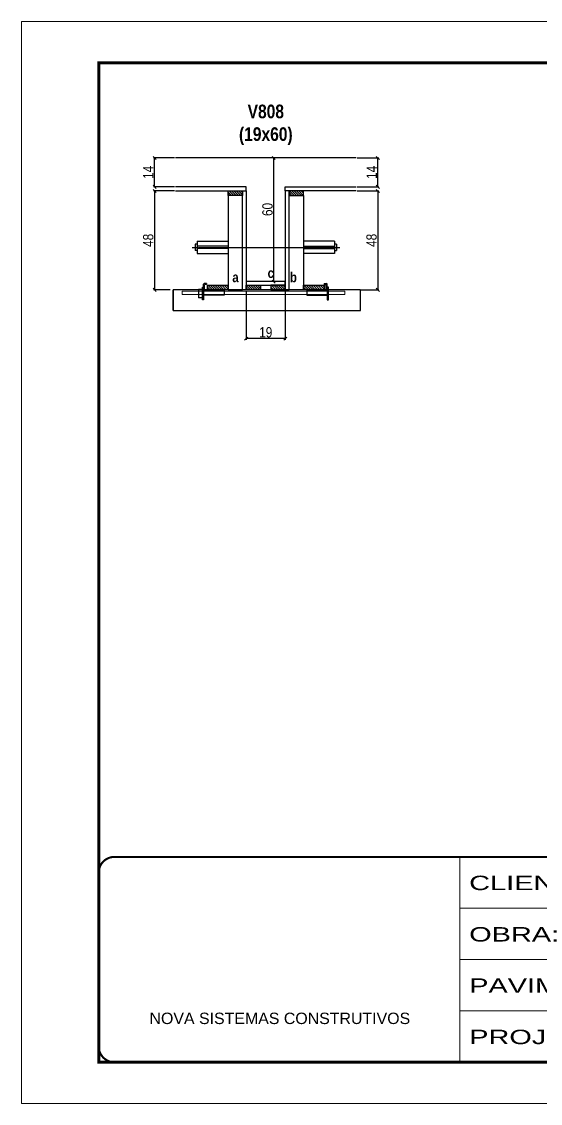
# Model space of a CAD drawing. Extents: x 3309 to 9590, y -2522 to 14608.
# Drawn here: x 8078 to 8582, y 11261 to 12311 of the extents above; entities that cross this region are included whole.
import ezdxf

# ---------------------------------------------------------------- set-up
doc = ezdxf.new("R2010")
doc.units = 0
for name, pattern in [('CONTINUO', [0]), ('DASHED', [0.75, 0.5, -0.25]), ('HIDDEN', [0.375, 0.25, -0.125])]:
    doc.linetypes.add(name, pattern=pattern)
for name, color, linetype in [('barrote', 251, 'Continuous'), ('COTA', 241, 'Continuous'), ('detalhes', 4, 'Continuous'), ('NOMENCLATURA', 7, 'Continuous'), ('Painéis', 200, 'Continuous'), ('presilha', 1, 'Continuous'), ('SARR_2.2x10', 60, 'Continuous'), ('SARR_2.2x7', 40, 'Continuous'), ('SARR_3.5x7', 81, 'Continuous'), ('TENSOR', 3, 'Continuous')]:
    doc.layers.add(name, color=color, linetype=linetype)
for name, color, linetype, lineweight in [('CONCRETO', 251, 'Continuous', 25), ('Folhas', 255, 'Continuous', 9), ('SARRAFO DE PRESSAO', 251, 'DASHED', 9), ('SCO-___-LAJ', 2, 'Continuous', 0)]:
    doc.layers.add(name, color=color, linetype=linetype, lineweight=lineweight)
doc.styles.add('ARIAL', font='arial.ttf')
doc.styles.add('COTA TECNICA 2X', font='techl___.ttf', dxfattribs={"height": 10})
doc.styles.add('TECNICA', font='techb___.ttf', dxfattribs={"height": 10})
doc.styles.add('Tecnologia', font='')
doc.styles.get('Tecnologia').set_extended_font_data('Forgotten Futurist')
doc.dimstyles.new('SECAO', dxfattribs={"dimscale": 0.333333, "dimtxt": 5, "dimasz": 9, "dimexe": 3, "dimexo": 3, "dimgap": 3, "dimtad": 1, "dimdec": 1, "dimlfac": 0.5, "dimzin": 12, "dimdsep": 46, "dimtxsty": 'COTA TECNICA 2X', "dimblk1": 'OBLIQUE', "dimblk2": 'OBLIQUE', "dimsah": 1, "dimcen": 0.9, "dimclrd": 4, "dimclre": 4, "dimclrt": 240, "dimadec": 1, "dimazin": 3, "dimtfac": 1, "dimtdec": 1, "dimtmove": 0, "dimatfit": 3, "dimfxl": 1, "dimtolj": 1, "dimtzin": 12, "dimarcsym": 0})
pattern_1 = [(135, (41531.551, -111461.7255), (-1.122532015, -1.122532015), [])]

# ---------------------------------------------------------------- blocks, each defined once
blk = doc.blocks.new('9999999999')
at = {"color": 30, "linetype": 'CONTINUO'}
for p, q in [((98564.6, 34230.2), (98564.6, 34429.4)), ((98564.6, 34379.6), (99584, 34379.6)), ((98564.6, 34329.8), (99488, 34329.8)), ((98564.6, 34280), (99488, 34280))]:
    blk.add_line(p, q, dxfattribs=at)
at = {"color": 30, "linetype": 'CONTINUO', "const_width": 2}
blk.add_lwpolyline([(99584, 34230.2), (99584, 34414.4, 0.414214), (99569, 34429.4), (98229, 34429.4, 0.414214), (98214, 34414.4), (98214, 34245.2, 0.414214), (98229, 34230.2), (99584, 34230.2)], format="xyb", dxfattribs=at)
at = {"layer": 'Folhas'}
blk.add_lwpolyline([(98139, 34190.2), (99624, 34190.2), (99624, 35240.2), (98139, 35240.2)], close=True, dxfattribs=at)
at = {"layer": 'Folhas', "color": 30, "const_width": 3}
blk.add_lwpolyline([(98214, 34230.2), (99584, 34230.2), (99584, 35200.2), (98214, 35200.2)], close=True, dxfattribs=at)
at = {"color": 7, "linetype": 'Continuous', "ltscale": 5, "style": 'ARIAL'}
blk.add_text('NOVA SISTEMAS CONSTRUTIVOS', height=11.059, dxfattribs=at).set_placement((98263.2, 34267.2))
at = {"layer": 'Folhas', "color": 7, "style": 'Tecnologia', "width": 1.5}
for s, p in [('CLIENTE:', (98573.7, 34397.2)), ('OBRA:', (98573.7, 34347.3)), ('PAVIMENTO:', (98573.7, 34297.5)), ('PROJETO:', (98573.7, 34247.7))]:
    blk.add_text(s, height=14, dxfattribs=at).set_placement(p)
blk = doc.blocks.new('_Oblique')
at = {"color": 0, "linetype": 'ByBlock', "lineweight": -2}
blk.add_line((-0.5, -0.5), (0.5, 0.5), dxfattribs=at)
blk = doc.blocks.new('*D1653')
at = {"layer": 'COTA', "color": 4, "lineweight": -2, "transparency": 16777216}
for p, q in [((8296, 12049.4), (8296, 12002)), ((8334, 12049.4), (8334, 12002)), ((8334, 12003), (8296, 12003))]:
    blk.add_line(p, q, dxfattribs=at)
at = {"layer": 'Defpoints', "color": 0, "transparency": 16777216}
for p in [(8296, 12050.4), (8334, 12050.4), (8296, 12003)]:
    blk.add_point(p, dxfattribs=at)
at = {"layer": 'COTA', "color": 4, "lineweight": -2, "transparency": 16777216, "xscale": 3, "yscale": 3, "zscale": 3, "rotation": 180}
blk.add_blockref('_Oblique', (8296, 12003), dxfattribs=at)
at = {"layer": 'COTA', "color": 4, "lineweight": -2, "transparency": 16777216, "xscale": 3, "yscale": 3, "zscale": 3}
blk.add_blockref('_Oblique', (8334, 12003), dxfattribs=at)
at = {"layer": 'COTA', "color": 240, "transparency": 16777216, "insert": (8315, 12009.1), "char_height": 10, "attachment_point": 5, "style": 'COTA TECNICA 2X'}
blk.add_mtext('\\A1;19', dxfattribs=at)
blk = doc.blocks.new('PRESILHA METÁLICA 1')
at = {"layer": 'presilha'}
for p, q in [((7.5, 10.6), (7.5, 19.9)), ((12, 21), (8.6, 21)), ((9, 11.6), (9, 18.9)), ((12, 19.5), (9.6, 19.5)), ((12, 21), (12, 19.5)), ((0, 13), (6, 13)), ((0, 13), (0, 0)), ((6, 0), (0, 0)), ((6, 15.5), (7.5, 15.5)), ((6, -2.5), (6, 15.5)), ((6, 13), (6, 0)), ((7.5, 15.5), (7.5, -2.5)), ((37.5, 4.1), (7.5, 4.1)), ((37.5, 11), (9.6, 11)), ((37.5, 11), (37.5, 4.1)), ((7.5, -2.5), (6, -2.5))]:
    blk.add_line(p, q, dxfattribs=at)
for centre, radius, start, end in [((8.6, 19.9), 1.14, 90, 180), ((9.6, 18.9), 0.57, 90, 180), ((9.6, 11.6), 0.57, 180, 270)]:
    blk.add_arc(centre, radius, start, end, dxfattribs=at)
blk = doc.blocks.new('PRESILHA METÁLICA 2')
at = {"layer": 'presilha'}
for p, q in [((-5.2, 23.5), (-5.2, 22)), ((-5.2, 23.5), (-1.9, 23.5)), ((-5.2, 22), (-2.8, 22)), ((-2.2, 14.1), (-2.2, 21.4)), ((0.8, 18), (-0.8, 18)), ((-0.8, 18), (-0.8, 0)), ((-0.8, 14.6), (-0.8, 22.4)), ((0.8, 0), (0.8, 18)), ((-30.8, 13.5), (-30.8, 6.6)), ((-30.8, 13.5), (-2.8, 13.5)), ((-30.8, 6.6), (-0.8, 6.6)), ((-0.8, 0), (0.8, 0))]:
    blk.add_line(p, q, dxfattribs=at)
for centre, radius, start, end in [((-2.8, 21.4), 0.57, 0, 90), ((-1.9, 22.4), 1.14, 0, 90), ((-2.8, 14.1), 0.57, 270, 0)]:
    blk.add_arc(centre, radius, start, end, dxfattribs=at)
blk = doc.blocks.new('*D1654')
at = {"layer": 'COTA', "color": 4, "lineweight": -2, "transparency": 16777216}
for p, q in [((8226.3, 12146.4), (8206, 12146.4)), ((8207, 12146.4), (8207, 12050.4)), ((8222.2, 12050.4), (8206, 12050.4))]:
    blk.add_line(p, q, dxfattribs=at)
at = {"layer": 'Defpoints', "color": 0, "transparency": 16777216}
for p in [(8227.3, 12146.4), (8207, 12050.4), (8223.2, 12050.4)]:
    blk.add_point(p, dxfattribs=at)
at = {"layer": 'COTA', "color": 4, "lineweight": -2, "transparency": 16777216, "xscale": 3, "yscale": 3, "zscale": 3}
for p, rotation in [((8207, 12146.4), 90), ((8207, 12050.4), 270)]:
    blk.add_blockref('_Oblique', p, dxfattribs=dict(at, rotation=rotation))
at = {"layer": 'COTA', "color": 240, "transparency": 16777216, "insert": (8200.9, 12098.4), "char_height": 10, "attachment_point": 5, "rotation": 90, "style": 'COTA TECNICA 2X'}
blk.add_mtext('\\A1;48', dxfattribs=at)
blk = doc.blocks.new('*D1655')
at = {"layer": 'COTA', "color": 4, "lineweight": -2, "transparency": 16777216}
for p, q in [((8403.7, 12146.4), (8424.9, 12146.4)), ((8423.9, 12146.4), (8423.9, 12050.4)), ((8407.8, 12050.4), (8424.9, 12050.4))]:
    blk.add_line(p, q, dxfattribs=at)
at = {"layer": 'Defpoints', "color": 0, "transparency": 16777216}
for p in [(8402.7, 12146.4), (8406.8, 12050.4), (8423.9, 12050.4)]:
    blk.add_point(p, dxfattribs=at)
at = {"layer": 'COTA', "color": 4, "lineweight": -2, "transparency": 16777216, "xscale": 3, "yscale": 3, "zscale": 3}
for p, rotation in [((8423.9, 12146.4), 90), ((8423.9, 12050.4), 270)]:
    blk.add_blockref('_Oblique', p, dxfattribs=dict(at, rotation=rotation))
at = {"layer": 'COTA', "color": 240, "transparency": 16777216, "insert": (8417.8, 12098.4), "char_height": 10, "attachment_point": 5, "rotation": 90, "style": 'COTA TECNICA 2X'}
blk.add_mtext('\\A1;48', dxfattribs=at)
blk = doc.blocks.new('*D1656')
at = {"layer": 'COTA', "color": 4, "lineweight": -2, "transparency": 16777216}
for p, q in [((8333, 12178.4), (8321.8, 12178.4)), ((8322.8, 12058.4), (8322.8, 12178.4)), ((8333, 12058.4), (8321.8, 12058.4))]:
    blk.add_line(p, q, dxfattribs=at)
at = {"layer": 'Defpoints', "color": 0, "transparency": 16777216}
for p in [(8322.8, 12178.4), (8334, 12178.4), (8334, 12058.4)]:
    blk.add_point(p, dxfattribs=at)
at = {"layer": 'COTA', "color": 4, "lineweight": -2, "transparency": 16777216, "xscale": 3, "yscale": 3, "zscale": 3}
for p, rotation in [((8322.8, 12178.4), 90), ((8322.8, 12058.4), 270)]:
    blk.add_blockref('_Oblique', p, dxfattribs=dict(at, rotation=rotation))
at = {"layer": 'COTA', "color": 240, "transparency": 16777216, "insert": (8316.7, 12128.4), "char_height": 10, "attachment_point": 5, "rotation": 90, "style": 'COTA TECNICA 2X'}
blk.add_mtext('\\A1;60', dxfattribs=at)
blk = doc.blocks.new('*D1657')
at = {"layer": 'COTA', "color": 4, "lineweight": -2, "transparency": 16777216}
for p, q in [((8403.7, 12178.4), (8424.9, 12178.4)), ((8423.9, 12150.4), (8423.9, 12178.4)), ((8403.7, 12150.4), (8424.9, 12150.4))]:
    blk.add_line(p, q, dxfattribs=at)
at = {"layer": 'Defpoints', "color": 0, "transparency": 16777216}
for p in [(8402.7, 12178.4), (8423.9, 12178.4), (8402.7, 12150.4)]:
    blk.add_point(p, dxfattribs=at)
at = {"layer": 'COTA', "color": 4, "lineweight": -2, "transparency": 16777216, "xscale": 3, "yscale": 3, "zscale": 3}
for p, rotation in [((8423.9, 12178.4), 90), ((8423.9, 12150.4), 270)]:
    blk.add_blockref('_Oblique', p, dxfattribs=dict(at, rotation=rotation))
at = {"layer": 'COTA', "color": 240, "transparency": 16777216, "insert": (8417.9, 12164.4), "char_height": 10, "attachment_point": 5, "rotation": 90, "style": 'COTA TECNICA 2X'}
blk.add_mtext('\\A1;14', dxfattribs=at)
blk = doc.blocks.new('*D1658')
at = {"layer": 'COTA', "color": 4, "lineweight": -2, "transparency": 16777216}
for p, q in [((8226.3, 12178.4), (8206, 12178.4)), ((8207, 12150.4), (8207, 12178.4)), ((8226.3, 12150.4), (8206, 12150.4))]:
    blk.add_line(p, q, dxfattribs=at)
at = {"layer": 'Defpoints', "color": 0, "transparency": 16777216}
for p in [(8207, 12178.4), (8227.3, 12178.4), (8227.3, 12150.4)]:
    blk.add_point(p, dxfattribs=at)
at = {"layer": 'COTA', "color": 4, "lineweight": -2, "transparency": 16777216, "xscale": 3, "yscale": 3, "zscale": 3}
for p, rotation in [((8207, 12178.4), 90), ((8207, 12150.4), 270)]:
    blk.add_blockref('_Oblique', p, dxfattribs=dict(at, rotation=rotation))
at = {"layer": 'COTA', "color": 240, "transparency": 16777216, "insert": (8200.9, 12164.4), "char_height": 10, "attachment_point": 5, "rotation": 90, "style": 'COTA TECNICA 2X'}
blk.add_mtext('\\A1;14', dxfattribs=at)

msp = doc.modelspace()

# ---------------------------------------------------------------- hatches: boundary and pattern name
at = {"layer": 'SARR_2.2x10'}
h = msp.add_hatch(dxfattribs=at)
h.set_pattern_fill('ANSI31', color=256, scale=0.5, angle=90)
h.set_pattern_definition([(135, (41451.951, -111461.7255), (-1.122532015, -1.122532015), [])])
h.paths.add_polyline_path([(8258.41, 12054.84), (8258.41, 12050.44), (8278.41, 12050.44), (8278.41, 12054.84)])
h = msp.add_hatch(dxfattribs=at)
h.set_pattern_fill('ANSI31', color=256, scale=0.5, angle=90)
h.set_pattern_definition([(135, (41545.151, -111461.7255), (-1.122532015, -1.122532015), [])])
h.paths.add_polyline_path([(8351.61, 12054.84), (8351.61, 12050.44), (8371.61, 12050.44), (8371.61, 12054.84)])
at = {"layer": 'SARR_2.2x7'}
h = msp.add_hatch(dxfattribs=at)
h.set_pattern_fill('ANSI31', color=256, scale=0.5, angle=90)
h.set_pattern_definition([(135, (41465.951, -111370.1255), (-1.122532015, -1.122532015), [])])
h.paths.add_polyline_path([(8292.41, 12146.44), (8292.41, 12142.04), (8278.41, 12142.04), (8278.41, 12146.44)])
h = msp.add_hatch(dxfattribs=at)
h.set_pattern_fill('ANSI31', color=256, scale=0.5, angle=90)
h.set_pattern_definition([(135, (41445.951, -111370.1255), (-1.122532015, -1.122532015), [])])
h.paths.add_polyline_path([(8337.61, 12146.44), (8337.61, 12142.04), (8351.61, 12142.04), (8351.61, 12146.44)])
h = msp.add_hatch(dxfattribs=at)
h.set_pattern_fill('ANSI31', color=256, scale=0.5, angle=90)
h.set_pattern_definition(pattern_1)
h.paths.add_polyline_path([(8310.01, 12050.44), (8310.01, 12054.84), (8296.01, 12054.84), (8296.01, 12050.44)])
h = msp.add_hatch(dxfattribs=at)
h.set_pattern_fill('ANSI31', color=256, scale=0.5, angle=90)
h.set_pattern_definition(pattern_1)
h.paths.add_polyline_path([(8320.01, 12054.84), (8320.01, 12050.44), (8334.01, 12050.44), (8334.01, 12054.84)])

# ---------------------------------------------------------------- linework, layer by layer
at = {"ltscale": 3}
for p, q in [((8248.41, 12097.62), (8248.41, 12085.62)), ((8248.41, 12097.62), (8278.41, 12097.62)), ((8381.61, 12097.62), (8351.61, 12097.62)), ((8381.61, 12097.62), (8381.61, 12085.62)), ((8246.41, 12094.62), (8246.41, 12088.62)), ((8248.41, 12094.62), (8246.41, 12094.62)), ((8248.41, 12088.62), (8246.41, 12088.62)), ((8278.41, 12092.62), (8248.41, 12092.62)), ((8278.41, 12090.62), (8248.41, 12090.62)), ((8248.41, 12085.62), (8278.41, 12085.62)), ((8351.61, 12092.62), (8381.61, 12092.62)), ((8351.61, 12090.62), (8381.61, 12090.62)), ((8381.61, 12085.62), (8351.61, 12085.62)), ((8383.61, 12094.62), (8381.61, 12094.62)), ((8381.61, 12088.62), (8383.61, 12088.62)), ((8383.61, 12094.62), (8383.61, 12088.62))]:
    msp.add_line(p, q, dxfattribs=at)
at = {"layer": 'barrote'}
msp.add_lwpolyline([(8224.96, 12030.44), (8406.87, 12030.44), (8406.87, 12050.44), (8224.96, 12050.44)], close=True, dxfattribs=at)
at = {"layer": 'CONCRETO', "linetype": 'Continuous'}
msp.add_line((8402.71, 12178.44), (8227.31, 12178.44), dxfattribs=at)
at = {"layer": 'detalhes', "color": 250}
msp.add_line((8224.96, 12030.44), (8224.96, 12050.44), dxfattribs=at)
at = {"layer": 'Painéis', "linetype": 'Continuous', "elevation": 0}
for points in [[(8227.31, 12146.44), (8296.01, 12146.44), (8296.01, 12150.44), (8227.31, 12150.44)], [(8402.71, 12146.44), (8334.01, 12146.44), (8334.01, 12150.44), (8402.71, 12150.44)]]:
    msp.add_lwpolyline(points, dxfattribs=at)
at = {"layer": 'Painéis', "linetype": 'Continuous'}
for points in [[(8292.41, 12050.44), (8292.41, 12146.44), (8296.01, 12146.44), (8296.01, 12050.44)], [(8337.61, 12050.44), (8337.61, 12146.44), (8334.01, 12146.44), (8334.01, 12050.44)], [(8334.01, 12058.44), (8296.01, 12058.44), (8296.01, 12054.84), (8334.01, 12054.84)]]:
    msp.add_lwpolyline(points, close=True, dxfattribs=at)
at = {"layer": 'SARR_2.2x10'}
for points in [[(8258.41, 12054.84), (8278.41, 12054.84), (8278.41, 12050.44), (8258.41, 12050.44)], [(8351.61, 12054.84), (8371.61, 12054.84), (8371.61, 12050.44), (8351.61, 12050.44)]]:
    msp.add_lwpolyline(points, close=True, dxfattribs=at)
at = {"layer": 'SARR_2.2x7', "elevation": 0}
for points in [[(8278.41, 12146.44), (8292.41, 12146.44), (8292.41, 12142.04), (8278.41, 12142.04)], [(8351.61, 12146.44), (8337.61, 12146.44), (8337.61, 12142.04), (8351.61, 12142.04)]]:
    msp.add_lwpolyline(points, close=True, dxfattribs=at)
at = {"layer": 'SARR_2.2x7'}
for points in [[(8296.01, 12054.84), (8310.01, 12054.84), (8310.01, 12050.44), (8296.01, 12050.44)], [(8334.01, 12054.84), (8320.01, 12054.84), (8320.01, 12050.44), (8334.01, 12050.44)]]:
    msp.add_lwpolyline(points, close=True, dxfattribs=at)
at = {"layer": 'SARR_3.5x7'}
for points in [[(8292.41, 12142.04), (8278.41, 12142.04), (8278.41, 12050.44), (8292.41, 12050.44)], [(8337.61, 12142.04), (8351.61, 12142.04), (8351.61, 12050.44), (8337.61, 12050.44)]]:
    msp.add_lwpolyline(points, close=True, dxfattribs=at)
at = {"layer": 'SCO-___-LAJ', "color": 1}
msp.add_lwpolyline([(8233.96, 12049.11), (8391.79, 12049.11), (8391.79, 12045.91), (8233.96, 12045.91)], close=True, dxfattribs=at)
at = {"layer": 'TENSOR', "linetype": 'HIDDEN', "ltscale": 0.5}
msp.add_line((8243.41, 12091.62), (8386.92, 12091.62), dxfattribs=at)

# ---------------------------------------------------------------- block references
at = {"layer": 'presilha', "xscale": 0.6666666666666666, "yscale": 0.6666666666666666, "zscale": 0.6666666666666666}
for name, p in [('PRESILHA METÁLICA 1', (8249.54, 12042.48)), ('PRESILHA METÁLICA 2', (8375.29, 12040.81))]:
    msp.add_blockref(name, p, dxfattribs=at)
at = {"layer": 'SARRAFO DE PRESSAO', "color": 6, "linetype": 'ByBlock'}
msp.add_blockref('9999999999', (-90061.11, -22929.5), dxfattribs=at)

# ---------------------------------------------------------------- texts
at = {"layer": 'detalhes', "style": 'TECNICA'}
for s, p in [('a', (8282.54, 12057.81)), ('c', (8316.83, 12061.92)), ('b', (8338.51, 12057.79))]:
    msp.add_text(s, height=9.6, dxfattribs=at).set_placement(p)
at = {"layer": 'NOMENCLATURA', "insert": (8315.05, 12230.14), "char_height": 13.2, "attachment_point": 2, "style": 'TECNICA'}
msp.add_mtext_dynamic_manual_height_columns('V808\\P(19x60)', width=300.2766, gutter_width=1, heights=[0], dxfattribs=at)

# ---------------------------------------------------------------- dimensions: what is measured, and where the dimension line sits
at = {"layer": 'COTA'}
for base, p1, p2, picture, middle in [((8206.97, 12178.44), (8227.31, 12150.44), (8227.31, 12178.44), '*D1658', (8200.89, 12164.44)), ((8423.93, 12178.44), (8402.71, 12150.44), (8402.71, 12178.44), '*D1657', (8417.86, 12164.44)), ((8206.97, 12050.44, 0), (8227.31, 12146.44), (8223.2, 12050.44, 0), '*D1654', (8200.87, 12098.44, 0)), ((8423.93, 12050.44, 0), (8402.71, 12146.44), (8406.83, 12050.44, 0), '*D1655', (8417.84, 12098.44, 0))]:
    dim = msp.add_linear_dim(base=base, p1=p1, p2=p2, angle=90, dimstyle='SECAO', dxfattribs=at)
    dim.commit()
    dim.dimension.update_dxf_attribs({"geometry": picture, "text_midpoint": middle})
for base, p1, p2, angle, picture, middle in [((8322.84, 12178.44), (8334.01, 12058.44), (8334.01, 12178.44), 90, '*D1656', (8322.84, 12128.44)), ((8296.01, 12002.97), (8334.01, 12050.44), (8296.01, 12050.44), 180, '*D1653', (8315.01, 12002.97))]:
    dim = msp.add_linear_dim(base=base, p1=p1, p2=p2, angle=angle, dimstyle='SECAO', dxfattribs=at)
    dim.commit()
    dim.dimension.update_dxf_attribs({"geometry": picture, "text_midpoint": middle, "dimtype": 160})

doc.saveas('drawing.dxf')
